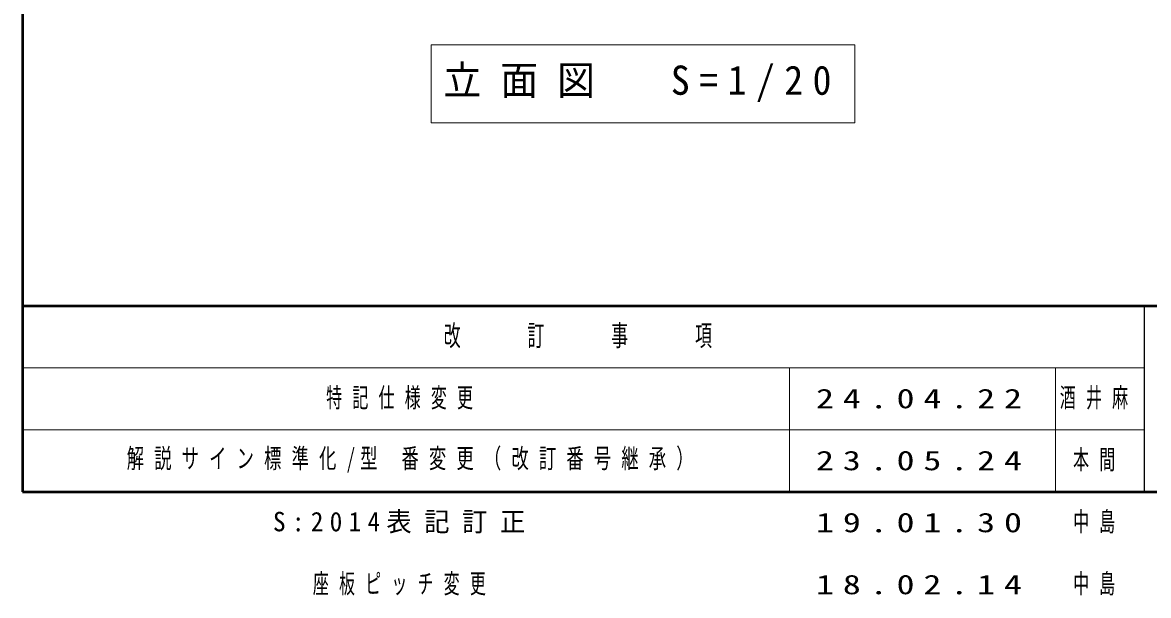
# Model space of a CAD drawing. Units: millimetres on the paper. Extents: x -365 to 0, y -12 to 257.
# Drawn here: x -365 to -238, y -11.7 to 53 of the extents above; entities that cross this region are included whole.
import ezdxf

# ---------------------------------------------------------------- set-up
doc = ezdxf.new("R2010")
doc.units = ezdxf.units.MM
doc.layers.add('LY_1', color=7, linetype='Continuous', lineweight=25)
doc.layers.add('LY_3', color=7, linetype='Continuous', lineweight=13)
doc.styles.add('ＭＳ ゴシック', font='')
doc.styles.get('ＭＳ ゴシック').set_extended_font_data('MS Gothic')

msp = doc.modelspace()

# ---------------------------------------------------------------- linework, layer by layer
at = {"layer": 'LY_1', "lineweight": 13}
for p, q in [((-318.924, 50.463), (-318.924, 41.663)), ((-271.124, 50.463), (-318.924, 50.463)), ((-271.124, 41.663), (-271.124, 50.463)), ((-318.924, 41.663), (-271.124, 41.663))]:
    msp.add_line(p, q, dxfattribs=at)
at = {"layer": 'LY_3', "lineweight": 50}
for p, q in [((-365, 257), (-365, 0)), ((-365, 21), (0, 21)), ((-365, 0), (0, 0))]:
    msp.add_line(p, q, dxfattribs=at)
at = {"layer": 'LY_3', "lineweight": 25}
msp.add_line((-238.5, 21), (-238.5, 0), dxfattribs=at)
at = {"layer": 'LY_3'}
for p, q in [((-365, 14), (-238.5, 14)), ((-278.5, 14), (-278.5, 0)), ((-248.5, 14), (-248.5, 0)), ((-365, 7), (-238.5, 7))]:
    msp.add_line(p, q, dxfattribs=at)

# ---------------------------------------------------------------- texts
at = {"layer": 'LY_1', "attachment_point": 4, "style": 'ＭＳ ゴシック'}
for s, insert, char_height in [('\\T1.5;\\W0.95;立面図\u3000S=1/20', (-317.524, 46.063), 3.299), ('\\T1.64;\\W0.6;特記仕様変更', (-330.75, 10.5), 2.199), ('\\T1.5;\\W1.35;24.04.22', (-275.5, 10.5), 2.199), ('\\T1.64;\\W0.6;酒井麻', (-248, 10.5), 2.199), ('\\T1.59;\\W0.65;解説サイン標準化/型\\~番変更（改訂番号継承）', (-353.25, 3.5), 2.199), ('\\T1.5;\\W1.35;23.05.24', (-275.5, 3.5), 2.199), ('\\T1.64;\\W0.6;本間', (-246.5, 3.5), 2.199), ('\\T1.5;\\W0.95;S:2014表記訂正', (-336.75, -3.5), 2.199), ('\\T1.5;\\W1.35;19.01.30', (-275.5, -3.5), 2.199), ('\\T1.64;\\W0.6;中島', (-246.5, -3.5), 2.199), ('\\T1.64;\\W0.6;座板ピッチ変更', (-332.25, -10.5), 2.199), ('\\T1.5;\\W1.35;18.02.14', (-275.5, -10.5), 2.199), ('\\T1.64;\\W0.6;中島', (-246.5, -10.5), 2.199)]:
    msp.add_mtext(s, dxfattribs=dict(at, insert=insert, char_height=char_height))
at = {"layer": 'LY_3', "insert": (-301.75, 17.5), "char_height": 2.346, "attachment_point": 5, "style": 'ＭＳ ゴシック'}
msp.add_mtext('\\T1.64;\\W0.6;改\u3000\u3000訂\u3000\u3000事\u3000\u3000項', dxfattribs=at)

doc.saveas('drawing.dxf')
